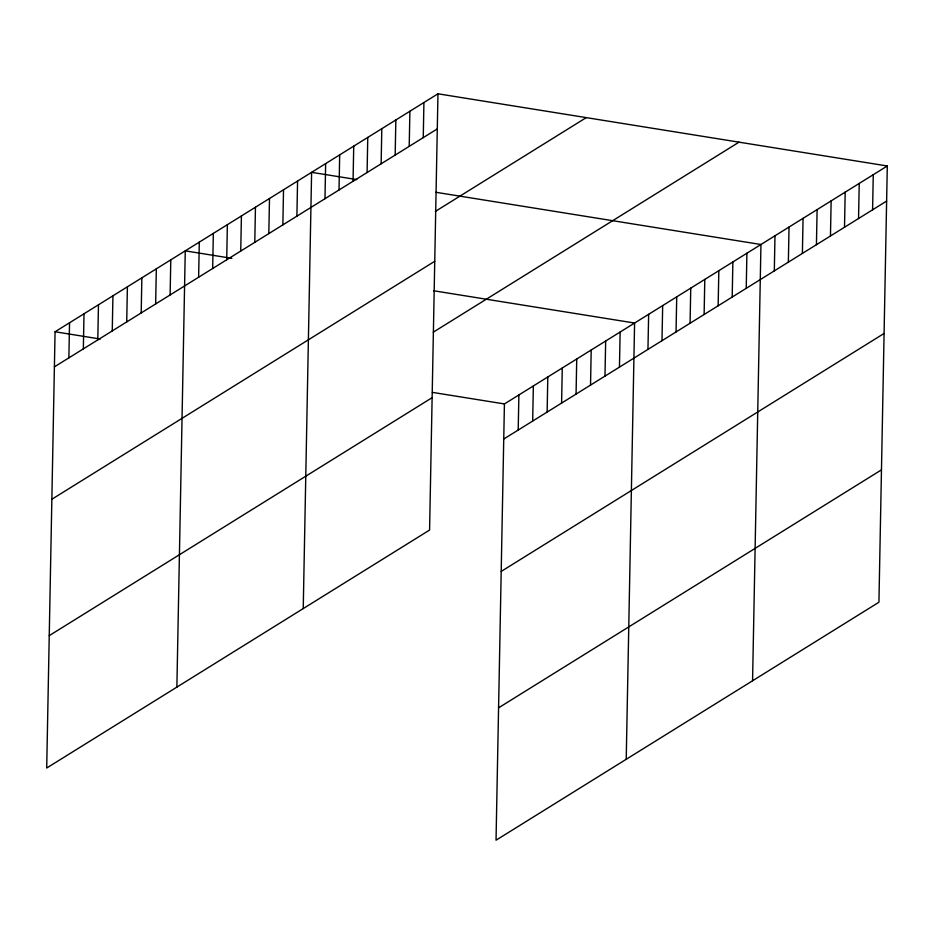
<?xml version="1.0" encoding="UTF-8"?>
<svg xmlns="http://www.w3.org/2000/svg" width="934" height="934" viewBox="0 0 934 934"><rect width="100%" height="100%" fill="white"/><g stroke="black" fill="none" stroke-linecap="round" stroke-linejoin="round"><path stroke-width="1.4" d="M437.964 93.797L55.071 331.768L46.7 768.017L429.582 530.057L437.964 93.797L887.3 165.983L878.929 602.232L496.036 840.203L504.418 403.943L887.3 165.983M68.871 357.874L69.536 322.779M83.336 348.884L84.002 313.789M97.801 339.894L98.467 304.799M112.255 330.905L112.932 295.809M126.72 321.915L127.398 286.82M141.186 312.925L141.863 277.83M155.651 303.935L156.328 268.84M170.116 294.946L170.794 259.85M176.876 687.109L185.259 250.861L231.865 258.344M198.627 277.235L199.292 242.128M212.66 268.502L213.337 233.407M226.705 259.78L227.371 224.685M240.738 251.059L241.416 215.952M254.784 242.326L255.449 207.231M268.817 233.605L269.494 198.51M282.862 224.884L283.527 189.777M296.895 216.151L297.572 181.056M303.235 608.583L311.606 172.335L356.8 179.585M324.974 198.708L325.651 163.602M339.019 189.976L339.684 154.881M353.052 181.254L353.729 146.148M367.097 172.533L367.762 137.426M381.13 163.8L381.808 128.705M395.175 155.079L395.841 119.972M409.209 146.358L409.886 111.251M423.254 137.625L423.919 102.53M518.207 430.049L518.884 394.954M532.672 421.059L533.349 385.964M547.137 412.069L547.803 376.974M561.603 403.079L562.268 367.984M576.068 394.09L576.733 358.995M590.533 385.1L591.199 350.005M604.987 376.11L605.664 341.015M619.452 367.12L620.129 332.025M626.224 759.295L634.595 323.036L433.539 290.743M647.962 349.409L648.64 314.314M661.996 340.688L662.673 305.581M676.041 331.955L676.718 296.86M690.074 323.234L690.751 288.139M704.119 314.513L704.796 279.406M718.153 305.78L718.83 270.685M732.198 297.059L732.875 261.964M746.231 288.337L746.908 253.231M752.571 680.769L760.953 244.51L435.886 192.287M774.309 270.883L774.986 235.777M788.354 262.162L789.032 227.055M802.388 253.429L803.065 218.334M816.433 244.708L817.11 209.601M830.466 235.987L831.143 200.88M844.511 227.254L845.188 192.159M858.544 218.533L859.222 183.426M872.589 209.811L873.267 174.705M54.406 366.864L437.287 128.904M435.326 211.423L586.248 117.626M51.86 499.246L434.742 261.286M433.283 332.177L739.016 142.166M49.245 635.634L432.127 397.674M503.741 439.038L886.623 201.079M501.196 571.421L884.089 333.461M498.581 707.82L881.462 469.86M55.071 331.768L100.265 339.019M432.395 392.373L504.418 403.943"/></g></svg>
